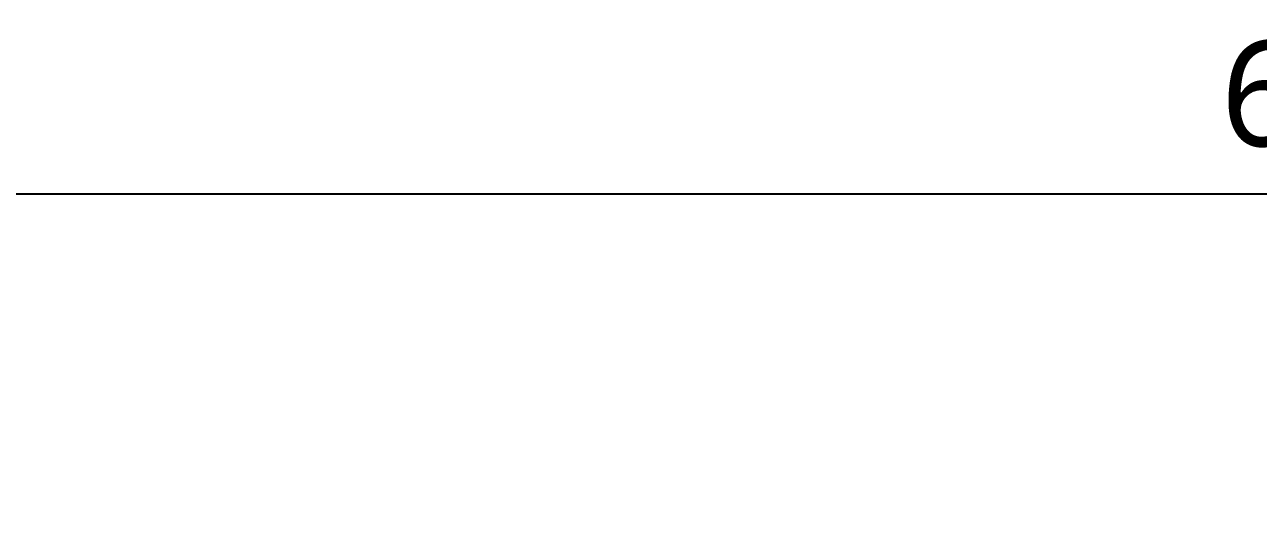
# Model space of a CAD drawing. Extents: x 5656 to 11650, y -52 to 2475.
# Drawn here: x 9062.8 to 9354.4, y 1896.7 to 2012.7 of the extents above; entities that cross this region are included whole.
import ezdxf

# ---------------------------------------------------------------- set-up
doc = ezdxf.new("R2010")
doc.units = 0
doc.header["$LTSCALE"] = 20
doc.header["$MEASUREMENT"] = 0
doc.layers.get('0').update_dxf_attribs({"linetype": 'CONTINUOUS'})
doc.layers.get('DEFPOINTS').update_dxf_attribs({"linetype": 'CONTINUOUS'})
doc.styles.get("Standard").update_dxf_attribs({"font": 'NanumGothic.ttf'})
doc.dimstyles.get("Standard").update_dxf_attribs({"dimtxt": 2.7, "dimasz": 2.5, "dimexe": 1.5, "dimexo": 1.5, "dimgap": 1.5, "dimtad": 1, "dimdec": 0, "dimlfac": 10, "dimzin": 0, "dimdsep": 46, "dimtxsty": 'Standard', "dimcen": 0, "dimclrt": 2, "dimadec": 0, "dimazin": 0, "dimtfac": 1, "dimtdec": 0, "dimtmove": 0, "dimatfit": 3, "dimfxl": 0, "dimtolj": 1, "dimtzin": 0, "dimarcsym": 0})

# ---------------------------------------------------------------- blocks, each defined once
blk = doc.blocks.new('*D21')
at = {"color": 3, "lineweight": -2}
for p, q in [((9034.74, 1696.4), (9034.74, 1977.72)), ((9712.3, 1696.4), (9712.3, 1977.72)), ((9054.74, 1972.72), (9692.3, 1972.72))]:
    blk.add_line(p, q, dxfattribs=at)
at = {"color": 3}
for points in [[(9054.74, 1976.05), (9054.74, 1969.38), (9034.74, 1972.72)], [(9692.3, 1976.05), (9692.3, 1969.38), (9712.3, 1972.72)]]:
    blk.add_solid(points, dxfattribs=at)
at = {"layer": 'DEFPOINTS', "color": 0}
for p in [(9712.3, 1972.72), (9034.74, 1694.9), (9712.3, 1694.9)]:
    blk.add_point(p, dxfattribs=at)
at = {"color": 2, "insert": (9373.52, 1996.32), "char_height": 25, "attachment_point": 5}
blk.add_mtext('\\A1;{\\fNanumGothic|b0|i0|c0|p50;680}', dxfattribs=at)

msp = doc.modelspace()

# ---------------------------------------------------------------- dimensions: what is measured, and where the dimension line sits
dim = msp.add_linear_dim(base=(9712.3, 1972.72), p1=(9034.74, 1694.9), p2=(9712.3, 1694.9), text='{\\fNanumGothic|b0|i0|c0|p50;680}', dimstyle='Standard', override={"dimtxt": 25, "dimasz": 20, "dimexe": 5, "dimgap": 10, "dimlfac": 1, "dimzin": 12, "dimpost": '', "dimclrd": 3, "dimclre": 3, "dimazin": 2, "dimarcsym": 1})
dim.commit()
dim.dimension.update_dxf_attribs({"geometry": '*D21', "text_midpoint": (9373.52, 1996.32)})

doc.saveas('drawing.dxf')
